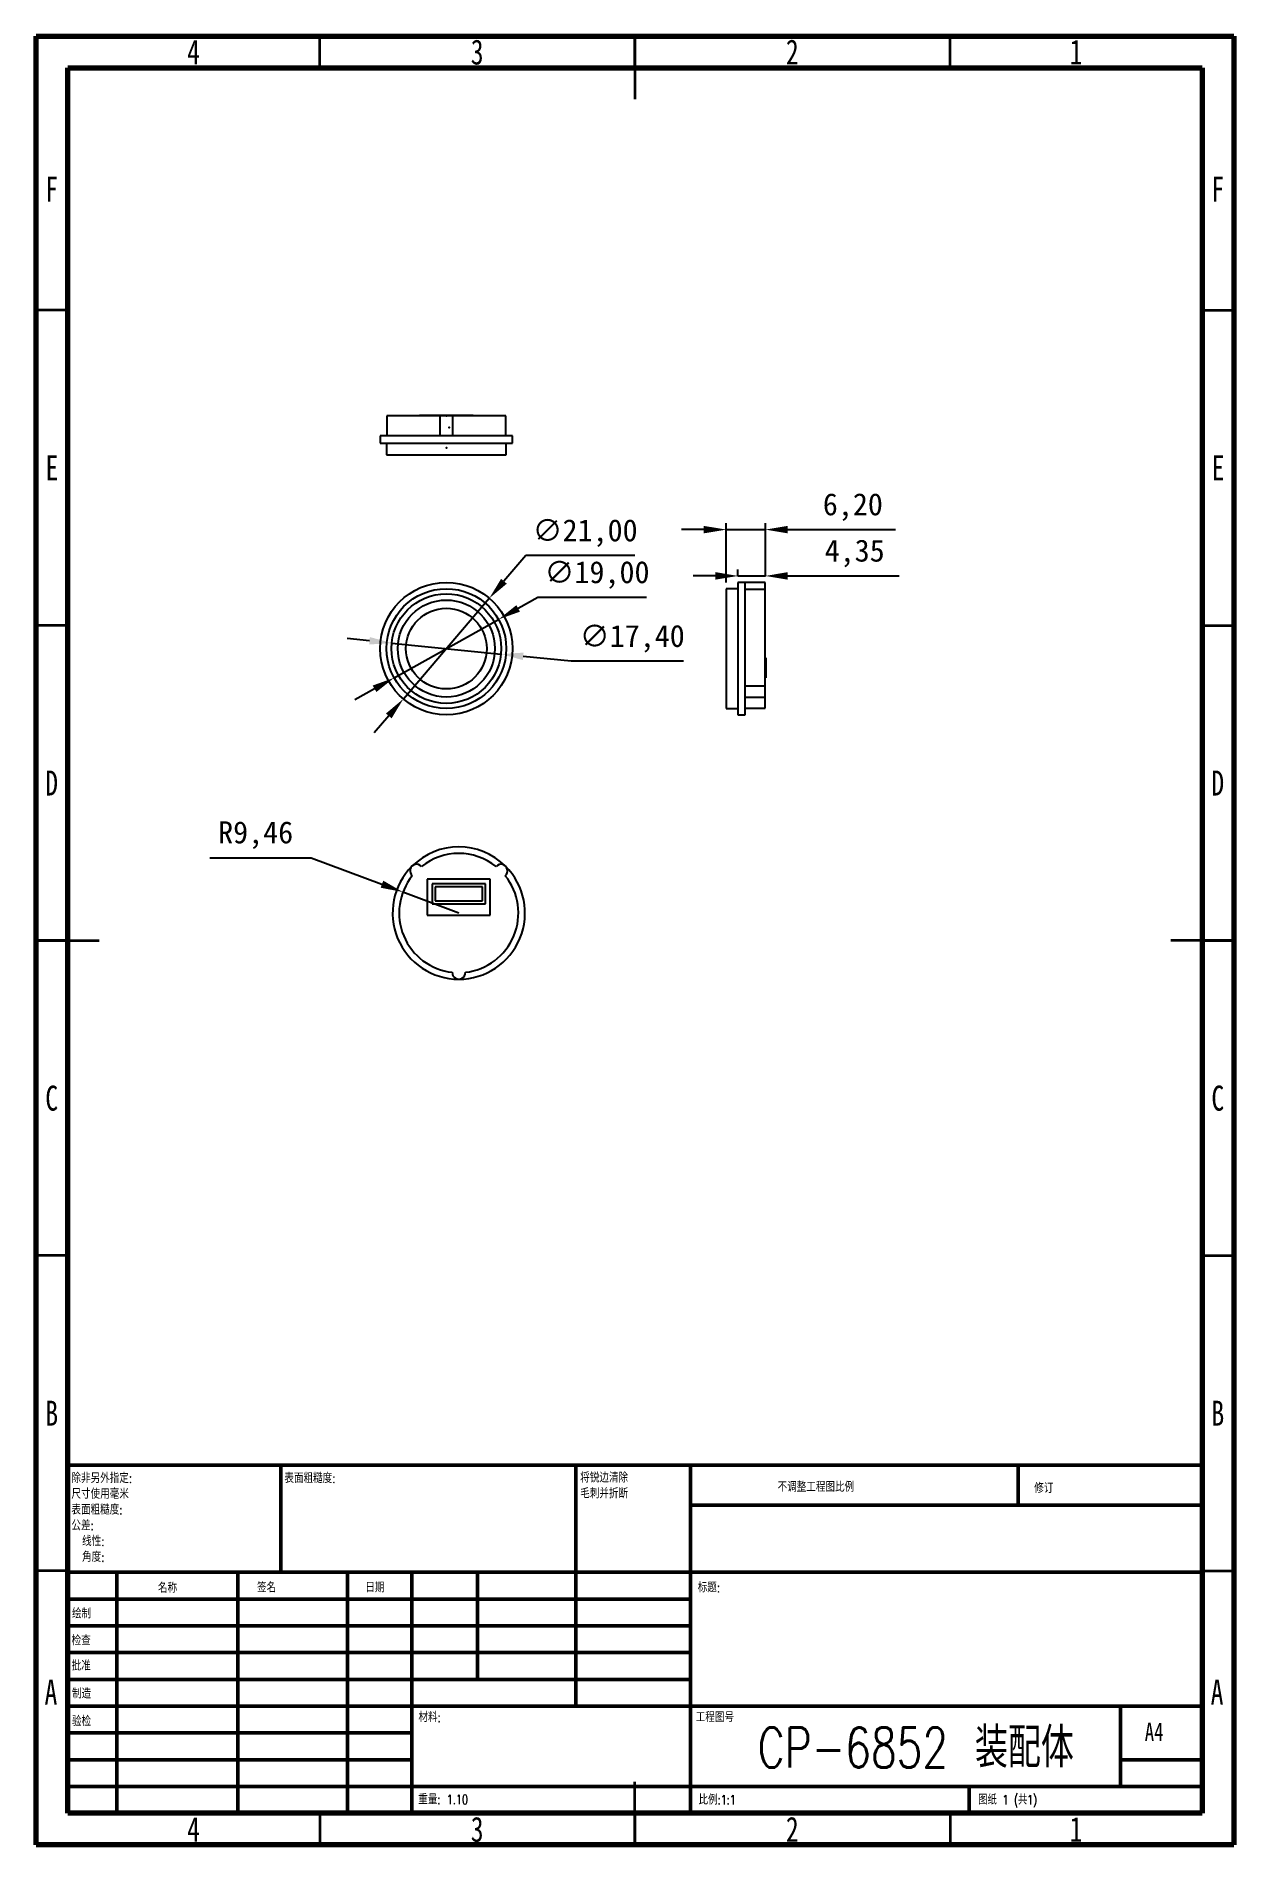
# Model space of a CAD drawing. Header units: millimetres. Extents: x 15 to 205, y 5 to 292.
import ezdxf

# ---------------------------------------------------------------- set-up
doc = ezdxf.new("R2010")
doc.units = ezdxf.units.MM
doc.header["$PDSIZE"] = -1
doc.styles.add('SLDTEXTSTYLE0', font='TXT', dxfattribs={"width": 0.75})
doc.styles.add('SLDTEXTSTYLE1', font='TXT', dxfattribs={"width": 0.75, "bigfont": 'bigfont'})
doc.styles.add('SLDTEXTSTYLE2', font='TXT', dxfattribs={"width": 0.694444, "bigfont": 'bigfont'})
doc.dimstyles.new('ISO-25', dxfattribs={"dimtxt": 2.5, "dimasz": 2.5, "dimexe": 1.25, "dimexo": 0.625, "dimtad": 1, "dimtxsty": 'Standard', "dimcen": 2.5, "dimadec": 0, "dimazin": 0, "dimtfac": 1, "dimtmove": 0, "dimatfit": 3, "dimfxl": 0, "dimarcsym": 0})

# ---------------------------------------------------------------- blocks, each defined once
blk = doc.blocks.new('*D1')
at = {"color": 0, "lineweight": -2, "transparency": 16777216}
for p, q in [((94.57, 202.93), (91.46, 201.2)), ((111.84, 202.93), (94.57, 202.93)), ((71.78, 190.18), (88.36, 199.46)), ((68.68, 188.45), (65.57, 186.71))]:
    blk.add_line(p, q, dxfattribs=at)
at = {"color": 0, "transparency": 16777216}
for points in [[(91.18, 201.71), (91.75, 200.68), (88.36, 199.46)], [(68.39, 188.96), (68.97, 187.93), (71.78, 190.18)]]:
    blk.add_solid(points, dxfattribs=at)
at = {"layer": 'Defpoints', "color": 0, "transparency": 16777216}
for p in [(88.36, 199.46), (71.78, 190.18)]:
    blk.add_point(p, dxfattribs=at)
at = {"color": 0, "transparency": 16777216, "insert": (103.97, 206.5), "char_height": 3.5, "attachment_point": 5}
blk.add_mtext('∅19,00', dxfattribs=at)
blk = doc.blocks.new('*D2')
at = {"color": 0, "lineweight": -2, "transparency": 16777216}
for p, q in [((67.88, 196.06), (64.34, 196.41)), ((71.41, 195.7), (88.73, 193.95)), ((99.86, 192.82), (92.26, 193.59)), ((117.72, 192.82), (99.86, 192.82))]:
    blk.add_line(p, q, dxfattribs=at)
at = {"color": 0, "transparency": 16777216}
for points in [[(67.94, 196.65), (67.82, 195.47), (71.41, 195.7)], [(92.32, 194.18), (92.2, 193), (88.73, 193.95)]]:
    blk.add_solid(points, dxfattribs=at)
at = {"layer": 'Defpoints', "color": 0, "transparency": 16777216}
for p in [(71.41, 195.7), (88.73, 193.95)]:
    blk.add_point(p, dxfattribs=at)
at = {"color": 0, "transparency": 16777216, "insert": (109.56, 196.38), "char_height": 3.5, "attachment_point": 5}
blk.add_mtext('∅17,40', dxfattribs=at)
blk = doc.blocks.new('*D3')
at = {"color": 0, "lineweight": -2, "transparency": 16777216}
for p, q in [((92.68, 209.57), (89.21, 205.5)), ((109.96, 209.57), (92.68, 209.57)), ((73.25, 186.84), (86.89, 202.8)), ((70.94, 184.14), (68.62, 181.44))]:
    blk.add_line(p, q, dxfattribs=at)
at = {"color": 0, "transparency": 16777216}
for points in [[(88.75, 205.89), (89.66, 205.12), (86.89, 202.8)], [(70.49, 184.52), (71.39, 183.75), (73.25, 186.84)]]:
    blk.add_solid(points, dxfattribs=at)
at = {"layer": 'Defpoints', "color": 0, "transparency": 16777216}
for p in [(86.89, 202.8), (73.25, 186.84)]:
    blk.add_point(p, dxfattribs=at)
at = {"color": 0, "transparency": 16777216, "insert": (102.08, 213.14), "char_height": 3.5, "attachment_point": 5}
blk.add_mtext('∅21,00', dxfattribs=at)
blk = doc.blocks.new('*D4')
at = {"color": 0, "lineweight": -2, "transparency": 16777216}
for p, q in [((120.92, 213.7), (117.36, 213.7)), ((124.48, 205.32), (124.48, 214.7)), ((124.48, 213.7), (130.68, 213.7)), ((130.68, 206.32), (130.68, 214.7)), ((134.23, 213.7), (151.34, 213.7))]:
    blk.add_line(p, q, dxfattribs=at)
at = {"color": 0, "transparency": 16777216}
for points in [[(120.92, 214.29), (120.92, 213.11), (124.48, 213.7)], [(134.23, 214.29), (134.23, 213.11), (130.68, 213.7)]]:
    blk.add_solid(points, dxfattribs=at)
at = {"layer": 'Defpoints', "color": 0, "transparency": 16777216}
for p in [(130.68, 213.7), (124.48, 204.32), (130.68, 205.32)]:
    blk.add_point(p, dxfattribs=at)
at = {"color": 0, "transparency": 16777216, "insert": (144.56, 217.27), "char_height": 3.5, "attachment_point": 5}
blk.add_mtext('6,20', dxfattribs=at)
blk = doc.blocks.new('*D5')
at = {"color": 0, "lineweight": -2, "transparency": 16777216}
for p, q in [((126.33, 206.32), (126.33, 207.35)), ((130.68, 206.32), (130.68, 207.35)), ((122.77, 206.35), (119.21, 206.35)), ((126.33, 206.35), (130.68, 206.35)), ((134.23, 206.35), (151.92, 206.35))]:
    blk.add_line(p, q, dxfattribs=at)
at = {"color": 0, "transparency": 16777216}
for points in [[(122.77, 206.95), (122.77, 205.76), (126.33, 206.35)], [(134.23, 206.95), (134.23, 205.76), (130.68, 206.35)]]:
    blk.add_solid(points, dxfattribs=at)
at = {"layer": 'Defpoints', "color": 0, "transparency": 16777216}
for p in [(126.33, 205.32), (130.68, 206.35), (130.68, 205.32)]:
    blk.add_point(p, dxfattribs=at)
at = {"color": 0, "transparency": 16777216, "insert": (144.85, 209.92), "char_height": 3.5, "attachment_point": 5}
blk.add_mtext('4,35', dxfattribs=at)
blk = doc.blocks.new('*D6')
at = {"color": 0, "lineweight": -2, "transparency": 16777216}
for p, q in [((42.53, 161.64), (58.64, 161.64)), ((58.64, 161.64), (69.86, 157.43)), ((82.05, 152.86), (73.19, 156.18))]:
    blk.add_line(p, q, dxfattribs=at)
at = {"color": 0, "transparency": 16777216}
blk.add_solid([(70.07, 157.99), (69.65, 156.88), (73.19, 156.18)], dxfattribs=at)
at = {"layer": 'Defpoints', "color": 0, "transparency": 16777216}
for p in [(73.19, 156.18), (82.05, 152.86)]:
    blk.add_point(p, dxfattribs=at)
at = {"color": 0, "transparency": 16777216, "insert": (49.82, 165.21), "char_height": 3.5, "attachment_point": 5}
blk.add_mtext('R9,46', dxfattribs=at)

msp = doc.modelspace()

# ---------------------------------------------------------------- linework, layer by layer
at = {"color": 7, "linetype": 'Continuous', "lineweight": 70}
for p, q in [((15, 5), (15, 292)), ((15, 292), (205, 292)), ((205, 292), (205, 5)), ((20, 10), (20, 287)), ((20, 287), (200, 287)), ((200, 287), (200, 10)), ((200, 10), (20, 10)), ((205, 5), (15, 5))]:
    msp.add_line(p, q, dxfattribs=at)
at = {"color": 7, "linetype": 'Continuous', "lineweight": 35}
for p, q in [((60, 287), (60, 292)), ((110, 292), (110, 282)), ((110, 287), (110, 292)), ((160, 287), (160, 292)), ((20, 248.5), (15, 248.5)), ((200, 248.5), (205, 248.5)), ((20, 198.5), (15, 198.5)), ((200, 198.5), (205, 198.5)), ((15, 148.5), (25, 148.5)), ((20, 148.5), (15, 148.5)), ((205, 148.5), (195, 148.5)), ((200, 148.5), (205, 148.5)), ((20, 98.5), (15, 98.5)), ((200, 98.5), (205, 98.5)), ((20, 48.5), (15, 48.5)), ((200, 48.5), (205, 48.5)), ((110, 5), (110, 15)), ((60, 10), (60, 5)), ((110, 10), (110, 5)), ((160, 10), (160, 5))]:
    msp.add_line(p, q, dxfattribs=at)
at = {"color": 7, "linetype": 'Continuous', "lineweight": 25}
for p, q in [((70.61, 231.769), (70.61, 228.569)), ((79.032, 231.769), (70.61, 231.769)), ((75.82, 231.869), (75.82, 231.769)), ((75.82, 231.869), (84.32, 231.869)), ((79.03, 231.769), (79.03, 228.569)), ((81.11, 231.769), (79.03, 231.769)), ((89.53, 231.769), (81.109, 231.769)), ((81.11, 228.569), (81.11, 231.769)), ((84.32, 231.869), (84.32, 231.769)), ((89.53, 228.569), (89.53, 231.769)), ((69.57, 228.569), (69.57, 227.419)), ((80.07, 228.569), (69.57, 228.569)), ((69.57, 227.419), (90.57, 227.419)), ((70.57, 227.419), (70.57, 225.569)), ((90.57, 228.569), (80.07, 228.569)), ((89.57, 225.569), (89.57, 227.419)), ((90.57, 227.419), (90.57, 228.569)), ((70.57, 225.569), (89.57, 225.569)), ((126.326, 204.321), (124.476, 204.321)), ((124.476, 204.321), (124.476, 185.321)), ((127.476, 205.321), (126.326, 205.321)), ((126.326, 205.321), (126.326, 184.321)), ((130.676, 205.321), (127.476, 205.321)), ((127.476, 187.397), (127.476, 205.321)), ((127.476, 204.224), (130.676, 204.224)), ((130.676, 204.224), (130.676, 205.321)), ((130.676, 188.907), (130.676, 204.224)), ((130.776, 193.371), (130.676, 193.371)), ((130.776, 193.371), (130.776, 190.171)), ((130.776, 190.171), (130.676, 190.171)), ((127.476, 188.907), (130.676, 188.907)), ((127.476, 184.321), (127.476, 187.397)), ((127.476, 187.092), (130.676, 187.092)), ((130.676, 187.092), (130.676, 188.907)), ((130.676, 185.361), (130.676, 187.092)), ((124.476, 185.321), (126.326, 185.321)), ((126.326, 184.321), (127.476, 184.321)), ((127.476, 185.361), (130.676, 185.361)), ((87.045, 158.211), (77.045, 158.211)), ((77.045, 158.211), (77.045, 152.511)), ((87.045, 152.511), (87.045, 158.211)), ((77.795, 157.511), (77.795, 154.311)), ((86.295, 157.511), (77.795, 157.511)), ((85.795, 157.011), (78.295, 157.011)), ((78.295, 157.011), (78.295, 154.811)), ((85.795, 154.811), (85.795, 157.011)), ((86.295, 154.311), (86.295, 157.511)), ((77.045, 152.511), (87.045, 152.511)), ((77.795, 154.311), (86.295, 154.311)), ((78.295, 154.811), (85.795, 154.811))]:
    msp.add_line(p, q, dxfattribs=at)
at = {"color": 7, "linetype": 'Continuous'}
for p, q in [((80.07, 231.769), (80.097, 231.769)), ((80.07, 231.769), (80.07, 231.716)), ((80.502, 229.919), (80.529, 229.919)), ((80.502, 229.919), (80.502, 229.867)), ((80.07, 226.669), (80.097, 226.669)), ((80.07, 226.669), (80.07, 226.616))]:
    msp.add_line(p, q, dxfattribs=at)
at = {"color": 7, "linetype": 'Continuous', "lineweight": 50}
for p, q in [((20, 65.25), (200, 65.25)), ((20, 65.25), (20, 10)), ((53.8, 48.25), (53.8, 65.25)), ((100.6, 65.25), (100.6, 27)), ((118.8, 65.25), (118.8, 10)), ((170.8, 58.875), (170.8, 65.25)), ((200, 58.875), (118.8, 58.875)), ((200, 48.25), (20, 48.25)), ((27.8, 48.25), (27.8, 10)), ((46.991, 48.25), (46.991, 10)), ((64.399, 48.25), (64.399, 10)), ((74.6, 10), (74.6, 48.25)), ((85, 31.25), (85, 48.25)), ((118.8, 44), (20, 44)), ((118.8, 39.75), (20, 39.75)), ((118.8, 35.5), (20, 35.5)), ((118.8, 31.25), (20, 31.25)), ((74.6, 27), (20, 27)), ((74.6, 27), (200, 27)), ((187, 14.25), (187, 27)), ((74.6, 22.75), (20, 22.75)), ((74.6, 18.5), (20, 18.5)), ((200, 18.5), (187, 18.5)), ((20, 14.25), (200, 14.25)), ((163, 10), (163, 14.25))]:
    msp.add_line(p, q, dxfattribs=at)
at = {"color": 7, "linetype": 'Continuous', "lineweight": 25}
for radius in [10.5, 9.5, 8.7, 7.7, 6.4]:
    msp.add_circle((80.07, 194.821), radius, dxfattribs=at)
for centre, radius, start, end in [((82.045, 152.861), 10.5, 45, 135), ((82.045, 152.861), 9.46, 51.30208, 128.69792), ((82.045, 152.861), 10.5, 135, 270), ((82.045, 152.861), 9.46, 141.30208, 263.69792), ((75.356, 159.55), 1.04, 41.84896, 228.15104), ((82.045, 152.861), 10.5, 270, 45), ((82.045, 152.861), 9.46, 276.30208, 38.69792), ((88.734, 159.55), 1.04, 311.84896, 138.15104), ((82.045, 143.401), 1.04, 176.84896, 3.15104)]:
    msp.add_arc(centre, radius, start, end, dxfattribs=at)
at = {"color": 7, "linetype": 'Continuous'}
for p in [(80.07, 231.769), (80.502, 229.919), (80.07, 226.669)]:
    msp.add_point(p, dxfattribs=at)

# ---------------------------------------------------------------- texts
at = {"color": 7, "linetype": 'Continuous', "lineweight": 0}
for s, insert, char_height, attachment_point, style in [('4', (39.96, 291.475), 3.969, 2, 'SLDTEXTSTYLE0'), ('3', (84.96, 291.475), 3.969, 2, 'SLDTEXTSTYLE0'), ('2', (134.96, 291.475), 3.969, 2, 'SLDTEXTSTYLE0'), ('1', (179.96, 291.475), 3.969, 2, 'SLDTEXTSTYLE0'), ('F', (17.458, 269.725), 3.969, 2, 'SLDTEXTSTYLE0'), ('F', (202.458, 269.725), 3.969, 2, 'SLDTEXTSTYLE0'), ('E', (17.508, 225.475), 3.969, 2, 'SLDTEXTSTYLE0'), ('E', (202.508, 225.475), 3.969, 2, 'SLDTEXTSTYLE0'), ('D', (17.453, 175.475), 3.969, 2, 'SLDTEXTSTYLE0'), ('D', (202.453, 175.475), 3.969, 2, 'SLDTEXTSTYLE0'), ('C', (17.459, 125.475), 3.969, 2, 'SLDTEXTSTYLE0'), ('C', (202.459, 125.475), 3.969, 2, 'SLDTEXTSTYLE0'), ('B', (17.471, 75.475), 3.969, 2, 'SLDTEXTSTYLE0'), ('B', (202.471, 75.475), 3.969, 2, 'SLDTEXTSTYLE0'), ('\\M+18F9C\\M+194F1另\\M+18A4F\\M+18E77\\M+192E8:', (20.594, 63.921), 1.5, 1, 'SLDTEXTSTYLE1'), ('\\M+1955C\\M+196CA\\M+19165糙\\M+19378:', (54.371, 63.919), 1.5, 1, 'SLDTEXTSTYLE1'), ('\\M+18FAB锐边\\M+190B4\\M+18F9C', (101.309, 64.003), 1.5, 1, 'SLDTEXTSTYLE1'), ('\\M+18EDA\\M+190A1\\M+18E67\\M+19770\\M+19F7C\\M+195C4', (20.594, 61.421), 1.5, 1, 'SLDTEXTSTYLE1'), ('\\M+196D1\\M+18E68\\M+19BF3\\M+190DC\\M+19266', (101.309, 61.503), 1.5, 1, 'SLDTEXTSTYLE1'), ('\\M+19573调\\M+190AE\\M+18D48\\M+192F6图\\M+194E4\\M+197E1', (132.615, 62.533), 1.5, 1, 'SLDTEXTSTYLE1'), ('\\M+18F43订', (173.328, 62.335), 1.5, 1, 'SLDTEXTSTYLE1'), ('\\M+1955C\\M+196CA\\M+19165糙\\M+19378:', (20.594, 58.921), 1.5, 1, 'SLDTEXTSTYLE1'), ('\\M+18CF6\\M+18DB7:', (20.594, 56.421), 1.5, 1, 'SLDTEXTSTYLE1'), ('线\\M+190AB:', (22.281, 53.921), 1.5, 1, 'SLDTEXTSTYLE1'), ('\\M+18A70\\M+19378:', (22.281, 51.421), 1.5, 1, 'SLDTEXTSTYLE1'), ('\\M+196BC\\M+18FCC', (34.322, 46.501), 1.5, 1, 'SLDTEXTSTYLE1'), ('签\\M+196BC', (50.034, 46.562), 1.5, 1, 'SLDTEXTSTYLE1'), ('\\M+193FA\\M+18AFA', (67.215, 46.576), 1.5, 1, 'SLDTEXTSTYLE1'), ('标题:', (119.956, 46.576), 1.5, 1, 'SLDTEXTSTYLE1'), ('绘\\M+190A7', (20.685, 42.43), 1.5, 1, 'SLDTEXTSTYLE1'), ('检查', (20.624, 38.154), 1.5, 1, 'SLDTEXTSTYLE1'), ('\\M+194E1\\M+18F79', (20.622, 34.177), 1.5, 1, 'SLDTEXTSTYLE1'), ('A', (17.34, 31.225), 3.969, 2, 'SLDTEXTSTYLE0'), ('\\M+190A7\\M+191A2', (20.682, 29.734), 1.5, 1, 'SLDTEXTSTYLE1'), ('A', (202.34, 31.225), 3.969, 2, 'SLDTEXTSTYLE0'), ('\\M+18DDE\\M+197BF:', (75.646, 25.986), 1.5, 1, 'SLDTEXTSTYLE1'), ('\\M+18D48\\M+192F6图\\M+18D86', (119.629, 25.986), 1.5, 1, 'SLDTEXTSTYLE1'), ('验检', (20.677, 25.35), 1.5, 1, 'SLDTEXTSTYLE1'), ('CP-6852 \\M+19195\\M+1947A\\M+191CC', (154.549, 23.607), 6.35, 2, 'SLDTEXTSTYLE1'), ('A4', (190.871, 24.406), 2.9104, 1, 'SLDTEXTSTYLE0'), ('\\M+18F64\\M+197CA: 1.10', (75.618, 12.949), 1.4986, 1, 'SLDTEXTSTYLE1'), ('\\M+194E4\\M+197E1:1:1', (120.074, 12.9), 1.5, 1, 'SLDTEXTSTYLE1'), ('图纸 1 (\\M+18BA41)', (164.478, 12.9), 1.5, 1, 'SLDTEXTSTYLE2'), ('4', (39.96, 9.448), 3.969, 2, 'SLDTEXTSTYLE0'), ('3', (84.96, 9.448), 3.969, 2, 'SLDTEXTSTYLE0'), ('2', (134.96, 9.448), 3.969, 2, 'SLDTEXTSTYLE0'), ('1', (179.96, 9.448), 3.969, 2, 'SLDTEXTSTYLE0')]:
    msp.add_mtext(s, dxfattribs=dict(at, insert=insert, char_height=char_height, attachment_point=attachment_point, style=style))

# ---------------------------------------------------------------- dimensions: what is measured, and where the dimension line sits
for base, p1, picture, middle in [((130.676, 213.701), (124.476, 204.321), '*D4', (144.562, 217.267)), ((130.676, 206.355), (126.326, 205.321), '*D5', (144.854, 209.921))]:
    dim = msp.add_linear_dim(base=base, p1=p1, p2=(130.676, 205.321), dimstyle='ISO-25', override={"dimtxt": 3.5, "dimasz": 3.556, "dimexe": 1, "dimexo": 1, "dimgap": 1.524, "dimtih": 1, "dimtoh": 1, "dimzin": 1, "dimadec": 2, "dimtzin": 1})
    dim.commit()
    dim.dimension.update_dxf_attribs({"geometry": picture, "text_midpoint": middle})
for p1, p2, picture, middle in [((73.247, 186.841), (86.894, 202.802), '*D3', (102.081, 209.571)), ((71.78, 190.183), (88.361, 199.46), '*D1', (103.967, 202.932)), ((71.415, 195.697), (88.726, 193.945), '*D2', (99.865, 192.818))]:
    dim = msp.add_diameter_dim_2p(p1=p1, p2=p2, dimstyle='ISO-25', override={"dimtxt": 3.5, "dimasz": 3.556, "dimexe": 1, "dimexo": 1, "dimgap": 1.524, "dimtih": 1, "dimtoh": 1, "dimzin": 1, "dimadec": 2, "dimtzin": 1})
    dim.commit()
    dim.dimension.update_dxf_attribs({"geometry": picture, "text_midpoint": middle, "dimtype": 163})
dim = msp.add_radius_dim(center=(82.045, 152.861), mpoint=(73.188, 156.184), dimstyle='ISO-25', override={"dimtxt": 3.5, "dimasz": 3.556, "dimexe": 1, "dimexo": 1, "dimgap": 1.524, "dimtih": 1, "dimtoh": 1, "dimzin": 1, "dimadec": 2, "dimtzin": 1})
dim.commit()
dim.dimension.update_dxf_attribs({"geometry": '*D6', "text_midpoint": (49.824, 161.642), "dimtype": 164})

doc.saveas('drawing.dxf')
